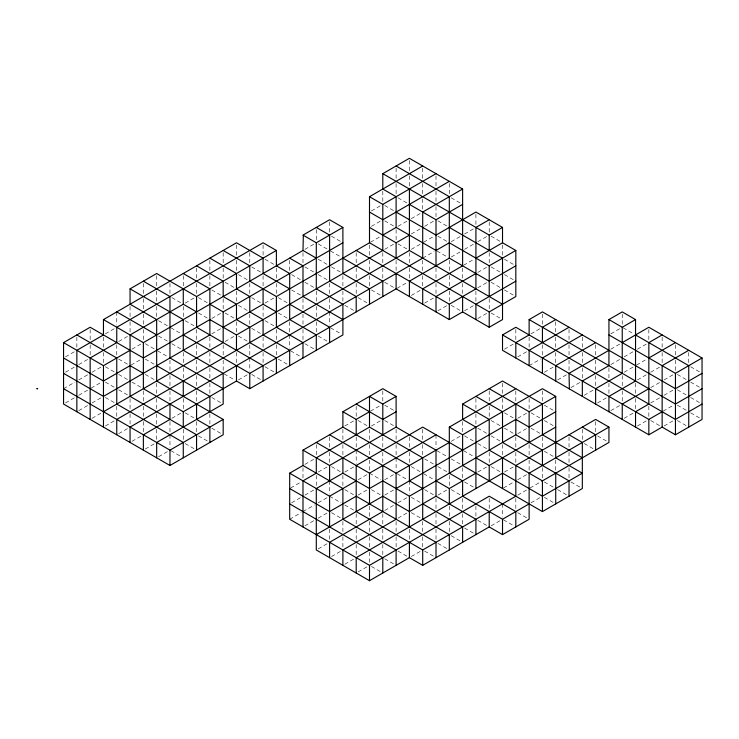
<?xml version="1.0" encoding="UTF-8"?>
<svg xmlns="http://www.w3.org/2000/svg" width="739" height="739" viewBox="0 0 739 739"><rect width="100%" height="100%" fill="white"/><g stroke="black" fill="none" stroke-linecap="round" stroke-linejoin="round"><path stroke-width="0.55" stroke-dasharray="3.69 2.77" d="M65.457 356.882L75.905 350.849M105.363 333.843L115.811 327.811M65.457 372.244L74.953 366.756M78.759 364.567L88.255 359.08M118.665 341.52L128.161 336.042M185.175 303.129L194.671 297.641M63.554 388.696L74.953 382.118M78.759 379.92L88.255 374.433M92.061 372.244L101.557 366.756M131.967 349.205L141.463 343.718M304.893 249.366L314.389 243.879M371.403 210.966L381.851 204.934M65.457 402.958L74.953 397.48M78.759 395.282L88.255 389.795M91.109 388.151L101.557 382.118M131.015 365.112L141.463 359.08M211.779 318.481L221.275 312.994M371.403 226.328L380.899 220.841M78.759 410.644L88.255 405.157M92.061 402.958L101.557 397.48M211.779 333.843L221.275 328.356M264.987 303.129L274.483 297.641M370.451 242.235L380.899 236.203M398.007 226.328L409.406 219.742M411.309 218.642L420.805 213.165M92.061 418.32L101.557 412.833M225.081 341.52L234.577 336.042M384.705 249.366L394.201 243.879M411.309 234.004L420.805 228.517M424.611 226.328L434.107 220.841M105.363 426.006L114.859 420.519M411.309 249.366L420.805 243.879M423.659 242.235L434.107 236.203M118.665 433.682L128.161 428.195M422.708 258.142L434.107 251.556M451.215 241.69L460.711 236.203M464.517 234.004L474.965 227.972M131.967 441.359L141.463 435.881M171.873 418.32L181.369 412.833M238.383 379.92L248.831 373.888M397.055 288.312L407.503 282.28M451.215 257.043L460.711 251.556M464.517 249.366L474.013 243.879M477.819 241.681L487.315 236.203M145.269 449.044L154.765 443.557M411.309 295.443L420.805 289.956M463.565 265.273L474.013 259.241M158.571 456.72L168.067 451.233M424.611 303.129L434.107 297.641M477.819 272.405L487.315 266.918M437.913 310.805L447.409 305.318M477.819 287.767L487.315 282.28M464.517 310.805L474.013 305.318M477.819 318.481L487.315 312.994M344.799 426.006L354.295 420.519M370.451 411.189L380.899 405.157M304.893 464.397L314.389 458.919M371.403 426.006L380.899 420.519M504.423 349.205L513.919 343.718M531.027 333.843L541.475 327.811M290.639 487.989L301.087 481.957M318.195 472.082L327.691 466.595M517.725 356.882L527.221 351.394M291.591 502.797L301.087 497.319M304.893 495.121L314.389 489.634M344.799 472.082L354.295 466.595M529.124 365.657L540.523 359.08M289.688 519.258L301.087 512.672M302.99 511.582L314.389 504.996M318.195 502.797L327.691 497.31M358.101 479.759L368.549 473.727M544.329 372.244L553.825 366.756M610.839 333.843L620.335 328.356M304.893 525.835L315.341 519.803M318.195 518.159L327.691 512.672M358.101 495.121L367.597 489.634M384.705 479.759L394.201 474.272M451.215 441.359L460.711 435.871M557.631 379.92L567.127 374.442M610.839 349.205L620.335 343.718M384.705 495.121L394.201 489.634M517.725 418.32L527.221 412.833M570.933 387.606L580.429 382.118M610.839 364.567L620.335 359.08M624.141 356.882L633.637 351.394M637.443 349.205L646.939 343.718M318.195 548.883L327.691 543.396M384.705 510.483L394.201 504.996M398.007 502.797L408.455 496.765M517.725 433.682L527.221 428.195M584.235 395.282L593.731 389.795M624.141 372.244L633.637 366.756M636.491 365.112L646.939 359.08M331.497 556.559L340.993 551.072M398.007 518.159L407.503 512.672M437.913 495.121L447.409 489.634M477.819 472.082L487.315 466.595M597.537 402.958L607.033 397.48M637.443 379.92L647.891 373.888M650.745 372.244L660.241 366.756M344.799 564.236L354.295 558.758M504.423 472.082L513.919 466.595M610.839 410.644L620.335 405.157M650.745 387.606L660.241 382.118M664.047 379.92L674.495 373.888M358.101 571.921L367.597 566.434M503.471 487.989L513.919 481.957M517.725 479.759L527.221 474.272M624.141 418.32L633.637 412.833M650.745 402.958L660.241 397.48M664.047 395.282L673.543 389.795M411.309 556.559L420.805 551.072M517.725 495.121L527.221 489.634M530.075 487.989L542.426 480.858M637.443 426.006L646.939 420.519M663.095 411.189L673.543 405.157M491.121 525.835L500.617 520.358M531.027 502.797L541.475 496.765M664.047 426.006L673.543 420.519M451.215 197.803L460.711 203.29M491.121 236.203L500.617 241.681M398.007 197.803L407.503 203.29M437.913 220.841L447.409 226.328M504.423 259.241L515.822 265.818M623.189 327.811L633.637 333.843M690.651 366.756L700.147 372.244M384.705 205.479L394.201 210.966M437.913 236.203L448.361 242.235M491.121 266.918L500.617 272.405M504.423 274.603L513.919 280.081M677.349 374.433L686.845 379.92M690.651 382.118L700.147 387.606M384.705 220.841L394.201 226.328M436.961 251.011L447.409 257.043M491.121 282.28L500.617 287.767M504.423 289.956L513.919 295.443M677.349 389.795L686.845 395.282M690.651 397.48L700.147 402.958M398.007 243.879L407.503 249.366M677.349 405.157L686.845 410.644M690.651 412.833L700.147 418.32M491.121 312.994L500.617 318.481M677.349 420.519L686.845 426.006M331.497 236.203L342.896 242.78M451.215 305.318L460.711 310.805M650.745 420.519L660.241 426.006M318.195 243.879L327.691 249.366M330.545 251.011L340.993 257.043M384.705 282.28L394.201 287.767M318.195 259.241L327.691 264.728M331.497 266.918L340.993 272.405M371.403 289.956L380.899 295.443M304.893 266.918L314.389 272.405M318.195 274.603L327.691 280.081M358.101 297.641L367.597 303.129M544.329 405.157L553.825 410.644M597.537 435.881L607.033 441.359M264.987 259.241L275.435 265.273M291.591 274.603L301.087 280.081M304.893 282.28L315.341 288.312M344.799 305.318L354.295 310.805M531.027 412.833L540.523 418.32M544.329 420.519L553.825 426.006M584.235 443.557L593.731 449.044M251.685 266.918L261.181 272.405M291.591 289.956L301.087 295.443M504.423 412.833L513.919 418.32M531.027 428.195L540.523 433.682M238.383 274.603L247.879 280.081M278.289 297.641L287.785 303.129M330.545 327.811L340.993 333.843M491.121 420.519L500.617 426.006M504.423 428.195L513.919 433.682M544.329 451.233L553.825 456.72M225.081 282.28L234.577 287.767M251.685 297.641L261.181 303.129M278.289 312.994L287.785 318.481M318.195 336.042L327.691 341.52M477.819 428.195L487.315 433.682M491.121 435.871L500.617 441.359M570.933 481.957L581.381 487.989M211.779 289.956L221.275 295.443M238.383 305.318L247.879 310.805M264.987 320.68L274.483 326.167M304.893 343.718L314.389 349.205M464.517 435.871L474.013 441.359M477.819 443.557L487.315 449.044M544.329 481.957L553.825 487.444M557.631 489.634L567.127 495.121M198.477 297.641L207.973 303.129M225.081 312.994L234.577 318.481M251.685 328.356L261.181 333.843M290.639 350.849L301.087 356.882M384.705 405.157L394.201 410.644M463.565 450.688L474.013 456.72M491.121 466.595L500.617 472.082M544.329 497.319L553.825 502.797M171.873 297.641L181.369 303.129M198.477 312.994L207.973 318.481M238.383 336.042L247.879 341.52M278.289 359.08L287.785 364.567M384.705 420.519L394.201 426.006M436.961 450.688L447.409 456.72M451.215 458.919L460.711 464.397M185.175 320.68L194.671 326.167M264.987 366.756L274.483 372.244M358.101 420.519L367.597 426.006M424.611 458.919L434.107 464.397M437.913 466.595L447.409 472.082M464.517 481.957L474.965 487.989M517.725 512.672L527.221 518.159M158.571 320.68L168.067 326.167M170.921 327.811L181.369 333.843M251.685 374.442L261.181 379.92M411.309 466.595L420.805 472.082M423.659 473.727L434.107 479.759M451.215 489.634L460.711 495.121M503.471 519.803L513.919 525.835M158.571 336.042L168.067 341.52M171.873 343.718L181.369 349.205M224.129 373.888L234.577 379.92M397.055 473.727L407.503 479.759M424.611 489.634L434.107 495.121M477.819 520.358L487.315 525.835M145.269 343.718L154.765 349.205M157.619 350.849L168.067 356.882M369.5 473.182L380.899 479.759M411.309 497.31L420.805 502.797M464.517 528.034L474.965 534.066M145.269 359.08L154.765 364.567M211.779 397.48L221.275 402.958M331.497 466.595L340.993 472.082M371.403 489.634L380.899 495.121M411.309 512.672L420.805 518.159M451.215 535.71L460.711 541.197M118.665 359.08L128.161 364.567M145.269 374.433L154.765 379.92M344.799 489.634L354.295 495.121M437.913 543.396L447.409 548.883M105.363 366.756L114.859 372.244M118.665 374.433L128.161 379.92M131.967 382.118L142.415 388.151M185.175 412.833L194.671 418.32M211.779 428.195L221.275 433.682M329.594 496.22L340.993 502.797M344.799 504.996L354.295 510.483M424.611 551.072L434.107 556.559M105.363 382.118L116.762 388.696M118.665 389.795L128.161 395.282M198.477 435.881L207.973 441.359M331.497 512.672L340.993 518.159M398.007 551.072L407.503 556.559M105.363 397.48L114.859 402.958M185.175 443.557L194.671 449.044M384.705 558.758L394.201 564.236M170.921 450.688L181.369 456.72M371.403 566.434L380.899 571.921M688.748 352.494L688.748 363.468M675.446 344.817L675.446 355.782M675.446 360.17L675.446 371.144M662.144 337.132L662.144 348.106M662.144 352.494L662.144 363.468M648.842 329.455L648.842 340.43M648.842 406.256L648.842 417.221M635.54 383.218L635.54 394.183M635.54 398.57L635.54 409.545M622.238 314.093L622.238 325.068M622.238 375.532L622.238 386.506M622.238 390.894L622.238 401.868M608.936 367.856L608.936 378.83M608.936 383.218L608.936 394.183M595.634 344.817L595.634 355.782M595.634 360.17L595.634 371.144M595.634 375.532L595.634 386.506M595.634 421.618L595.634 432.583M582.332 337.132L582.332 348.106M582.332 352.494L582.332 363.468M582.332 367.856L582.332 378.83M582.332 429.294L582.332 440.268M569.03 329.455L569.03 340.43M569.03 344.817L569.03 355.782M569.03 360.17L569.03 371.144M569.03 436.971L569.03 447.945M569.03 452.333L569.03 463.307M569.03 467.695L569.03 478.66M555.728 321.779L555.728 332.744M555.728 337.132L555.728 348.106M555.728 352.494L555.728 363.468M555.728 460.009L555.728 470.983M542.426 314.093L542.426 325.068M542.426 344.817L542.426 355.782M542.426 390.894L542.426 401.868M542.426 436.971L542.426 447.945M542.426 467.695L542.426 478.66M529.124 337.132L529.124 348.106M529.124 398.57L529.124 409.545M529.124 444.656L529.124 455.621M529.124 460.009L529.124 470.983M515.822 329.455L515.822 340.43M515.822 390.894L515.822 401.868M515.822 436.971L515.822 447.945M515.822 452.333L515.822 463.307M515.822 498.409L515.822 509.383M502.52 244.978L502.52 255.953M502.52 383.218L502.52 394.183M502.52 398.57L502.52 409.545M502.52 444.656L502.52 455.621M502.52 503.896L502.52 517.06M489.218 221.94L489.218 232.905M489.218 252.655L489.218 263.629M489.218 298.732L489.218 309.706M489.218 390.894L489.218 401.868M489.218 406.256L489.218 417.221M489.218 452.333L489.218 463.307M489.218 498.409L489.218 509.383M475.916 214.255L475.916 225.229M475.916 291.055L475.916 302.029M475.916 398.57L475.916 409.545M475.916 413.932L475.916 424.907M475.916 506.095L475.916 517.06M462.614 268.017L462.614 278.991M462.614 283.379L462.614 294.344M462.614 421.609L462.614 432.583M462.614 467.695L462.614 478.66M462.614 498.409L462.614 509.383M462.614 513.771L462.614 524.745M449.312 183.54L449.312 194.505M449.312 260.34L449.312 271.305M449.312 275.693L449.312 286.667M449.312 291.055L449.312 302.029M449.312 475.371L449.312 486.345M449.312 506.095L449.312 517.06M449.312 521.448L449.312 532.422M436.01 175.854L436.01 186.828M436.01 191.216L436.01 202.19M436.01 206.578L436.01 217.552M436.01 268.017L436.01 278.991M436.01 283.379L436.01 294.344M436.01 434.781L436.01 447.945M436.01 498.409L436.01 509.383M436.01 513.771L436.01 524.745M436.01 529.133L436.01 540.098M422.708 168.178L422.708 179.152M422.708 183.54L422.708 194.505M422.708 198.902L422.708 209.867M422.708 260.34L422.708 271.305M422.708 275.693L422.708 286.667M422.708 429.294L422.708 440.268M422.708 444.656L422.708 455.621M422.708 521.448L422.708 532.422M422.708 536.81L422.708 547.784M409.406 160.502L409.406 171.466M409.406 175.854L409.406 186.828M409.406 252.655L409.406 263.629M409.406 268.017L409.406 278.991M409.406 436.971L409.406 447.945M409.406 452.333L409.406 463.307M409.406 480.858L409.406 494.021M409.406 529.133L409.406 540.098M396.104 168.178L396.104 179.152M396.104 183.54L396.104 194.505M396.104 229.617L396.104 240.591M396.104 260.34L396.104 271.305M396.104 429.294L396.104 440.268M396.104 444.656L396.104 455.621M396.104 457.82L396.104 470.983M396.104 521.448L396.104 532.422M396.104 536.81L396.104 547.784M382.802 191.216L382.802 202.19M382.802 252.655L382.802 263.629M382.802 268.017L382.802 278.991M382.802 390.894L382.802 401.868M382.802 436.971L382.802 447.945M382.802 452.333L382.802 463.307M382.802 513.771L382.802 524.745M382.802 529.133L382.802 540.098M382.802 544.495L382.802 555.46M369.5 244.978L369.5 255.953M369.5 260.34L369.5 271.305M369.5 275.693L369.5 286.667M369.5 429.294L369.5 440.268M369.5 444.656L369.5 455.621M369.5 460.009L369.5 470.983M369.5 506.095L369.5 517.06M369.5 521.448L369.5 532.422M369.5 536.81L369.5 547.784M369.5 552.172L369.5 563.146M356.198 252.655L356.198 263.629M356.198 268.017L356.198 278.991M356.198 283.379L356.198 294.344M356.198 406.256L356.198 417.221M356.198 436.971L356.198 447.945M356.198 450.134L356.198 463.307M356.198 513.771L356.198 524.745M356.198 529.133L356.198 540.098M356.198 544.495L356.198 555.46M342.896 275.693L342.896 286.667M342.896 291.055L342.896 302.029M342.896 429.294L342.896 440.268M342.896 444.656L342.896 455.621M342.896 475.371L342.896 486.345M342.896 521.448L342.896 532.422M342.896 536.81L342.896 547.784M329.594 221.94L329.594 232.905M329.594 283.379L329.594 294.344M329.594 298.732L329.594 309.706M329.594 311.904L329.594 325.068M329.594 436.971L329.594 447.945M329.594 452.333L329.594 463.307M329.594 480.858L329.594 494.021M329.594 529.133L329.594 540.098M316.292 229.617L316.292 240.591M316.292 291.055L316.292 302.029M316.292 306.417L316.292 317.391M316.292 321.779L316.292 332.744M316.292 444.656L316.292 455.621M316.292 475.371L316.292 486.345M302.99 252.655L302.99 263.629M302.99 298.732L302.99 309.706M302.99 314.093L302.99 325.068M302.99 329.455L302.99 340.43M302.99 467.695L302.99 478.66M289.688 260.34L289.688 271.305M289.688 321.779L289.688 332.744M289.688 334.943L289.688 348.106M276.386 268.017L276.386 278.991M276.386 283.379L276.386 294.344M276.386 329.455L276.386 340.43M276.386 344.817L276.386 355.782M263.084 244.978L263.084 255.943M263.084 275.693L263.084 286.667M263.084 306.417L263.084 317.391M263.084 337.132L263.084 348.106M263.084 352.494L263.084 363.468M249.782 252.655L249.782 263.629M249.782 283.379L249.782 294.344M249.782 314.093L249.782 325.068M249.782 344.817L249.782 355.782M249.782 357.981L249.782 371.144M236.48 244.978L236.48 255.943M236.48 260.34L236.48 271.305M236.48 291.055L236.48 302.029M236.48 321.779L236.48 332.744M236.48 352.494L236.48 363.468M223.178 252.655L223.178 263.629M223.178 268.017L223.178 278.991M223.178 298.732L223.178 309.706M223.178 344.817L223.178 355.782M223.178 360.17L223.178 371.144M209.876 260.34L209.876 271.305M209.876 275.693L209.876 286.667M209.876 337.132L209.876 348.106M209.876 352.494L209.876 363.468M209.876 367.856L209.876 378.83M209.876 383.218L209.876 394.183M209.876 413.932L209.876 424.907M196.574 268.017L196.574 278.991M196.574 283.379L196.574 294.344M196.574 329.455L196.574 340.43M196.574 344.817L196.574 355.782M196.574 360.17L196.574 371.144M196.574 375.532L196.574 386.506M196.574 390.894L196.574 401.868M196.574 421.618L196.574 432.583M183.272 275.693L183.272 286.667M183.272 306.417L183.272 317.391M183.272 352.494L183.272 363.468M183.272 367.856L183.272 378.83M183.272 398.57L183.272 409.545M183.272 429.294L183.272 440.268M169.97 283.379L169.97 294.344M169.97 360.17L169.97 371.144M169.97 375.532L169.97 386.506M169.97 390.894L169.97 401.868M169.97 421.618L169.97 432.583M169.97 434.781L169.97 447.945M156.668 275.693L156.668 286.667M156.668 291.055L156.668 302.029M156.668 306.417L156.668 317.391M156.668 383.218L156.668 394.183M156.668 398.57L156.668 409.545M156.668 413.932L156.668 424.907M156.668 429.294L156.668 440.268M143.366 283.379L143.366 294.344M143.366 298.732L143.366 309.706M143.366 314.093L143.366 325.068M143.366 329.455L143.366 340.43M143.366 390.894L143.366 401.868M143.366 406.256L143.366 417.221M143.366 421.618L143.366 432.583M130.064 306.417L130.064 317.391M130.064 321.779L130.064 332.744M130.064 398.57L130.064 409.545M130.064 413.932L130.064 424.907M116.762 311.904L116.762 325.068M116.762 344.817L116.762 355.782M116.762 406.256L116.762 417.221M103.46 337.132L103.46 348.106M103.46 352.494L103.46 363.468M90.158 329.455L90.158 340.43M90.158 344.817L90.158 355.782M76.856 337.132L76.856 348.106"/><path stroke-width="1.11" d="M436.01 173.665L382.802 204.38L382.802 250.466L236.48 334.943L209.876 319.581L143.366 357.981L90.158 327.257L63.554 342.619L63.554 404.057L169.97 465.496L223.178 434.781L223.178 419.419L156.668 381.019L156.668 319.581L130.064 304.219L130.064 288.857L156.668 273.504L196.574 296.542L276.386 250.466L276.386 265.818L289.688 273.504L289.688 319.581L316.292 334.943L316.292 350.304M76.856 411.743L76.856 350.304L103.46 334.943L103.46 319.581L236.48 242.78L263.084 258.142L263.084 273.504L289.688 288.866M223.178 250.466L249.782 265.818L249.782 281.18L276.386 296.542L369.5 242.78L489.218 311.904L515.822 296.542L515.822 250.466L489.218 265.818L449.312 242.78L436.01 250.466L396.104 227.427L396.104 196.703L382.802 189.027L382.802 173.665L409.406 158.303L462.614 189.027L462.614 265.818L422.708 288.866L422.708 304.219M196.574 311.904L183.272 304.219L130.064 334.943L130.064 396.381L196.574 434.781L196.574 450.143M369.5 242.78L369.5 196.703L422.708 165.979M303.332 235.298L302.99 250.466L316.292 258.142M63.554 342.619L103.46 365.657L130.064 350.304M103.46 319.581L143.366 342.619L302.99 250.466M342.896 227.418L329.594 219.742L302.99 235.104L316.292 242.78L342.896 227.418L342.896 273.504L369.5 288.866L369.5 304.219M209.876 304.219L223.178 311.904L342.896 242.78M449.312 181.341L382.802 219.742L369.5 212.065M223.178 327.257L263.084 304.219L276.386 311.904M382.802 235.104L396.104 227.427M462.614 189.027L422.708 212.065L422.708 258.142L130.064 427.096L130.064 442.458M103.46 411.743L223.178 342.619L223.178 311.904M369.5 227.427L396.104 242.78L409.406 235.104M409.406 204.38L436.01 219.742L462.614 204.38M502.52 304.219L409.406 250.466L116.762 419.419L116.762 434.781M489.218 219.742L475.916 227.418L475.916 288.866L449.312 304.219L356.198 250.466M143.366 342.619L143.366 388.696L183.272 411.743L236.48 381.019L249.782 388.696L342.896 334.943L342.896 304.219L316.292 288.866L316.292 242.78M183.272 334.943L249.782 373.343L396.104 288.866L449.312 319.581L462.614 311.904L489.218 327.257L502.52 319.581L502.52 258.142L449.312 227.427M515.822 265.818L489.218 281.18L449.312 258.142L409.406 281.18L409.406 296.542M382.802 173.665L489.218 235.104L502.52 227.418L502.52 242.78L475.916 258.142M63.554 388.696L169.97 450.134L223.178 419.419M475.916 273.504L436.01 296.542L436.01 311.904M515.822 281.18L475.916 304.219L475.916 319.581M422.708 488.534L409.406 480.858L409.406 465.496L342.896 427.096L342.896 411.734L382.802 388.696L396.104 396.381L396.104 427.096L329.594 465.496L302.99 450.134L302.99 465.496L342.896 488.534L342.896 519.258L396.104 549.973L396.104 565.335M302.99 450.134L342.896 427.096M342.896 411.734L356.198 419.419L369.5 411.734M302.99 526.935L302.99 480.858L316.292 473.182L316.292 457.82L369.5 427.096L369.5 396.381L382.802 404.057L396.104 396.381M622.238 342.619L648.842 327.257L702.05 357.981L702.05 419.419L675.446 434.781L662.144 427.096L648.842 434.781L502.52 350.304L502.52 334.943L515.822 327.257L675.446 419.419L702.05 404.057M515.822 357.981L515.822 342.619L529.124 334.943L529.124 319.581L542.426 311.904L675.446 388.696L702.05 373.343M515.822 526.935L515.822 511.573L489.218 496.22L369.5 565.335L289.688 519.258L289.688 473.182L302.99 465.496M396.104 411.734L382.802 419.419L356.198 404.057M555.728 319.581L542.426 327.257L542.426 342.619M569.03 327.257L529.124 350.304L529.124 365.657M542.426 465.496L542.426 450.134L515.822 434.781L409.406 496.22L382.802 480.858L369.5 488.534L342.896 473.182L316.292 488.534L316.292 549.973L369.5 580.697L409.406 557.659L422.708 565.335L489.218 526.935L502.52 534.62L529.124 519.258L529.124 473.182L608.936 427.096L608.936 442.458L542.426 480.858L489.218 450.134L489.218 419.419L462.614 404.057L462.614 419.419L475.916 427.096L475.916 488.534M462.614 404.057L502.52 381.019L542.426 404.057L542.426 434.781L582.332 457.82M582.332 334.943L542.426 357.981L542.426 373.343M582.332 396.381L582.332 381.019L608.936 365.657L608.936 319.581L622.238 311.904L635.54 319.581L635.54 381.019L608.936 396.381L608.936 411.743M289.688 473.182L329.594 496.22L356.198 480.858M316.292 442.458L369.5 473.182L436.01 434.781M529.124 503.896L502.52 519.258L462.614 496.22L462.614 480.858L449.312 473.182L449.312 427.096L515.822 388.696M595.634 342.619L555.728 365.657L555.728 381.019M608.936 319.581L622.238 327.257L635.54 319.581M329.594 434.781L396.104 473.182L449.312 442.458M449.312 427.096L462.614 434.781L542.426 388.696L555.728 396.381L555.728 457.82L582.332 473.182L542.426 496.22L502.52 473.182L356.198 557.659L356.198 573.021M608.936 350.304L569.03 373.343L569.372 388.899M316.292 534.62L382.802 496.22L409.406 511.573L436.01 496.22L475.916 519.258L475.916 534.62M396.104 488.534L515.822 419.419L529.124 427.096L555.728 411.743M489.218 388.696L529.124 411.743L555.728 396.381M662.144 334.943L648.842 342.619L648.842 404.057L635.54 411.743L635.54 427.096M648.842 357.981L675.446 342.619M436.01 480.858L449.312 488.534L475.916 473.182M475.916 457.82L489.218 465.496L555.728 427.096M688.748 350.304L662.144 365.657L662.144 427.096M648.842 388.696L622.238 404.057L622.238 419.419M608.936 334.943L675.446 373.343L702.05 357.981M462.614 450.134L422.708 427.096L356.198 465.496L356.198 511.573L422.708 549.973L515.822 496.22L515.822 465.496L595.634 419.419L608.936 427.096M502.52 334.943L648.842 419.419L662.144 411.743M702.05 388.696L675.446 404.057L529.124 319.581M462.614 434.781L462.614 465.496L542.426 511.582L582.332 488.534L582.332 442.458L569.03 434.781M396.104 165.979L449.312 196.703L449.312 258.142M502.52 227.418L475.916 212.065L436.01 235.104L396.104 212.065M502.52 242.78L515.822 250.466M635.54 334.943L688.748 365.657L688.748 427.096M369.5 196.703L382.802 204.38M316.292 227.418L329.594 235.104L329.594 281.18L356.198 296.542L356.198 311.904M342.896 258.142L382.802 281.18L382.802 296.542M276.386 250.466L263.084 242.78L116.762 327.257L116.762 342.619L90.158 357.981L90.158 419.419M289.688 258.142L302.99 265.818L302.99 296.542L342.896 319.581M582.332 427.096L595.634 434.781L595.634 450.143M475.916 396.381L502.52 411.743L502.52 442.458L569.03 480.858L569.03 496.22M209.876 258.142L236.48 273.504L236.48 288.866L249.782 296.542L249.782 311.904L263.084 319.581L263.084 334.943L289.688 350.304L289.688 365.657M289.688 304.219L329.594 327.257L329.594 342.619M196.574 265.818L223.178 281.18L223.178 296.542L236.48 304.219L236.48 319.581L249.782 327.257L249.782 342.619L276.386 357.981L276.386 373.343M183.272 273.504L209.876 288.857L209.876 334.943L103.46 396.381L63.554 373.343M143.366 281.18L169.97 296.542L169.97 357.981L223.178 388.696M396.104 427.096L436.01 450.134L436.01 496.22M130.064 288.857L183.272 319.581L183.272 350.304L223.178 373.343L223.178 404.057L156.668 442.458L156.668 457.82M369.5 427.096L422.708 457.82L422.708 519.258L449.312 534.62L449.312 549.973M116.762 311.904L156.668 334.943M422.708 503.896L462.614 526.935L462.614 542.297M156.668 365.657L209.876 396.381L209.876 411.743M76.856 334.943L116.762 357.981L116.762 404.057L183.272 442.458L183.272 457.82M143.366 373.343L130.064 365.657L103.46 381.019L63.554 357.981M289.688 488.534L329.594 511.573L356.198 496.22L436.01 542.297L436.01 557.659M289.688 503.896L382.802 557.659L382.802 573.021M675.446 373.343L675.446 434.781M648.842 419.419L648.842 434.781M622.238 327.257L622.238 373.343L595.634 388.696L595.634 404.057M555.728 473.182L555.728 503.896M542.426 480.858L542.426 511.582M529.124 411.743L529.124 442.458M515.822 404.057L515.822 434.781M502.52 457.82L502.52 488.534M502.52 519.258L502.52 534.62M489.218 235.104L489.218 250.466M489.218 265.818L489.218 296.542M489.218 311.904L489.218 327.257M489.218 465.496L489.218 480.858M489.218 511.573L489.218 526.935M462.614 296.542L462.614 311.904M449.312 304.219L449.312 319.581M449.312 488.534L449.312 503.896M436.01 219.742L436.01 265.818M422.708 549.973L422.708 565.335M409.406 189.027L409.406 250.466M409.406 496.22L409.406 526.935M409.406 542.297L409.406 557.659M396.104 242.78L396.104 258.142M396.104 273.504L396.104 288.866M396.104 473.182L396.104 519.258L342.896 549.973L342.896 565.335M382.802 404.057L382.802 434.781M382.802 465.496L382.802 511.573L329.594 542.297L329.594 557.659M369.5 473.182L369.5 503.896M369.5 565.335L369.5 580.697M356.198 419.419L356.198 434.781M342.896 457.82L342.896 473.182M329.594 465.496L329.594 480.858M329.594 496.22L329.594 526.935M302.99 357.981L302.99 342.619L276.386 327.257L276.386 296.542M263.084 288.866L263.084 304.219M263.084 381.019L263.084 365.657L196.574 327.257L196.574 296.542M249.782 373.343L249.782 388.696M236.48 334.943L236.48 350.304M236.48 365.657L236.48 381.019M209.876 442.458L209.876 427.096L196.574 419.419L196.574 404.057M183.272 288.857L183.272 304.219M183.272 381.019L183.272 396.381M183.272 411.743L183.272 427.096M169.97 404.057L169.97 419.419L143.366 434.781L143.366 450.143M169.97 450.134L169.97 465.496M103.46 365.657L103.46 427.096M37.624 388.696L36.95 388.696L37.624 388.696"/></g></svg>
